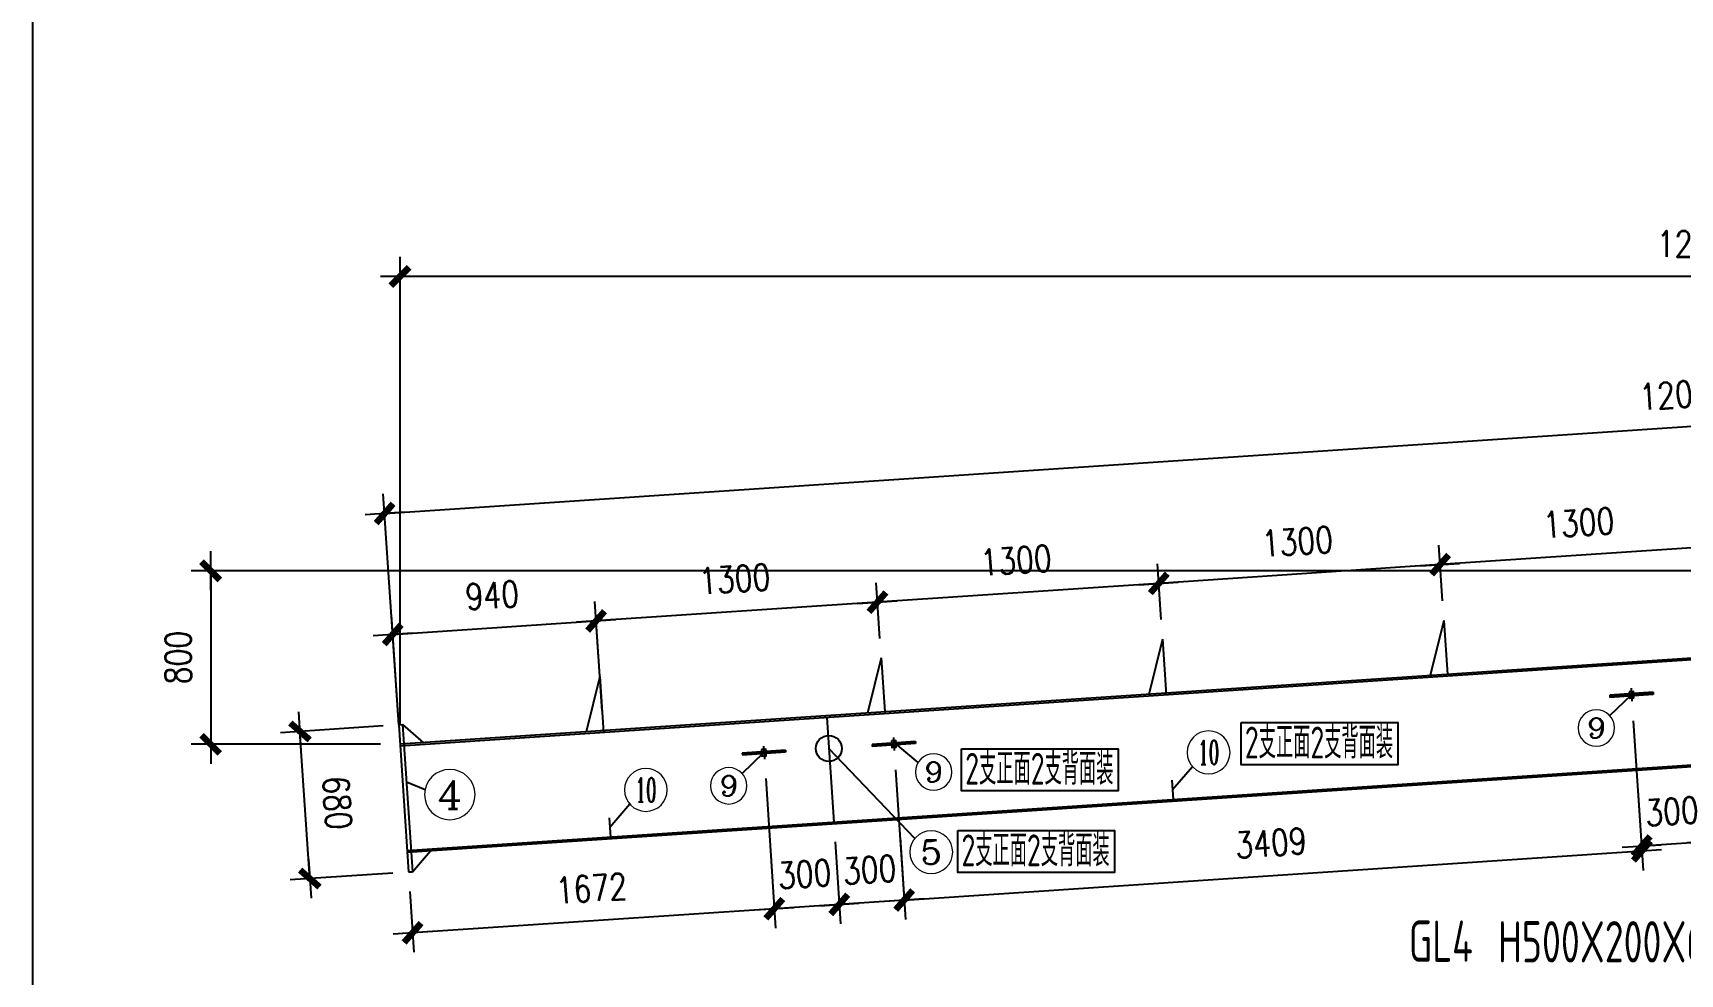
# Model space of a CAD drawing. Header units: millimetres. Extents: x 2451220 to 4527627, y -5186613 to -1639140.
# Drawn here: x 2500480 to 2508074, y -1745605 to -1741266 of the extents above; entities that cross this region are included whole.
import ezdxf
from ezdxf.enums import TextEntityAlignment as Align

# ---------------------------------------------------------------- set-up
doc = ezdxf.new("R2010")
doc.units = ezdxf.units.MM
doc.header["$LTSCALE"] = 1000
doc.header["$PDMODE"] = 34
doc.layers.add('钢架', color=7, linetype='Continuous', lineweight=25)
doc.styles.add('COMPLEX', font='COMPLEX')
doc.styles.add('DIM_FONT', font='simplex.shx', dxfattribs={"width": 0.8, "bigfont": 'hztxt.shx'})
doc.styles.add('hz', font='gbenor.shx', dxfattribs={"width": 0.75, "height": 100, "bigfont": 'gbcbig.shx'})
doc.styles.get("Standard").update_dxf_attribs({"font": 'txt', "bigfont": 'gbcbig.shx'})
doc.styles.add('TSSD_Label', font='Tssdeng.shx', dxfattribs={"width": 0.7, "bigfont": 'hztxt.shx'})
doc.dimstyles.get("Standard").update_dxf_attribs({"dimscale": 100, "dimtxt": 3.5, "dimasz": 1, "dimexe": 2.5, "dimexo": 3, "dimgap": 1.5, "dimtad": 1, "dimdec": 0, "dimzin": 0, "dimdsep": 46, "dimtxsty": 'Standard', "dimblk": 'ARCHTICK', "dimcen": 0.09, "dimadec": 0, "dimazin": 0, "dimtfac": 1, "dimtdec": 0, "dimtix": 1, "dimtmove": 2, "dimatfit": 3, "dimldrblk": 'ARCHTICK', "dimfxl": 1, "dimtolj": 1, "dimtzin": 0, "dimarcsym": 0})
doc.dimstyles.new('WGH(1)', dxfattribs={"dimscale": 1.2, "dimtxt": 100, "dimasz": 0.5, "dimexe": 75, "dimexo": 75, "dimgap": 75, "dimtad": 1, "dimdec": 0, "dimzin": 0, "dimdsep": 46, "dimtxsty": 'DIM_FONT', "dimblk1": '_DIMX', "dimblk2": '_DIMX', "dimsah": 1, "dimcen": 0.09, "dimclrd": 3, "dimclre": 3, "dimclrt": 7, "dimadec": 0, "dimazin": 0, "dimtfac": 1, "dimtdec": 0, "dimtix": 1, "dimtmove": 2, "dimatfit": 3, "dimldrblk": '_DIMX', "dimfxl": 1, "dimtolj": 1, "dimtzin": 0, "dimarcsym": 0})

# ---------------------------------------------------------------- blocks, each defined once
blk = doc.blocks.new('_DIMX')
blk.add_line((-150, 0), (150, 0))
at = {"const_width": 50}
blk.add_lwpolyline([(-70, -70), (70, 70)], dxfattribs=at)
blk = doc.blocks.new('*D2777')
at = {"color": 3, "lineweight": -2}
for p, q in [((2508276.3, -1743798.4), (2508259.2, -1743541.4)), ((2506979.2, -1743884.8), (2506962, -1743627.9)), ((2508264.6, -1743631.2), (2506968.6, -1743717.6))]:
    blk.add_line(p, q, dxfattribs=at)
at = {"layer": 'Defpoints', "color": 0}
for p in [(2506968, -1743717.7), (2508282.3, -1743888.2), (2506985.2, -1743974.6)]:
    blk.add_point(p, dxfattribs=at)
at = {"color": 3, "lineweight": -2, "xscale": 0.6, "yscale": 0.6, "zscale": 0.6}
for p, rotation in [((2508265.2, -1743631.2), 3.814074823641809), ((2506968, -1743717.7), 183.8140748236418)]:
    blk.add_blockref('_DIMX', p, dxfattribs=dict(at, rotation=rotation))
at = {"color": 7, "insert": (2507606.6, -1743524.8), "char_height": 120, "attachment_point": 5, "rotation": 3.81407, "style": 'DIM_FONT'}
blk.add_mtext('\\A1;1300', dxfattribs=at)
blk = doc.blocks.new('*D2778')
at = {"color": 3, "lineweight": -2}
for p, q in [((2506979.2, -1743884.8), (2506962, -1743627.9)), ((2505682.1, -1743971.3), (2505664.9, -1743714.3)), ((2506967.4, -1743717.7), (2505671.5, -1743804.1))]:
    blk.add_line(p, q, dxfattribs=at)
at = {"layer": 'Defpoints', "color": 0}
for p in [(2505670.9, -1743804.1), (2506985.2, -1743974.6), (2505688, -1744061.1)]:
    blk.add_point(p, dxfattribs=at)
at = {"color": 3, "lineweight": -2, "xscale": 0.6, "yscale": 0.6, "zscale": 0.6}
for p, rotation in [((2506968, -1743717.7), 3.814074823641809), ((2505670.9, -1743804.1), 183.8140748236418)]:
    blk.add_blockref('_DIMX', p, dxfattribs=dict(at, rotation=rotation))
at = {"color": 7, "insert": (2506309.5, -1743611.2), "char_height": 120, "attachment_point": 5, "rotation": 3.81407, "style": 'DIM_FONT'}
blk.add_mtext('\\A1;1300', dxfattribs=at)
blk = doc.blocks.new('*D2779')
at = {"color": 3, "lineweight": -2}
for p, q in [((2505682.1, -1743971.3), (2505664.9, -1743714.3)), ((2504384.9, -1744057.8), (2504367.8, -1743800.8)), ((2505670.3, -1743804.2), (2504374.4, -1743890.6))]:
    blk.add_line(p, q, dxfattribs=at)
at = {"layer": 'Defpoints', "color": 0}
for p in [(2504373.8, -1743890.6), (2505688, -1744061.1), (2504390.9, -1744147.6)]:
    blk.add_point(p, dxfattribs=at)
at = {"color": 3, "lineweight": -2, "xscale": 0.6, "yscale": 0.6, "zscale": 0.6}
for p, rotation in [((2505670.9, -1743804.1), 3.814074823641809), ((2504373.8, -1743890.6), 183.8140748236418)]:
    blk.add_blockref('_DIMX', p, dxfattribs=dict(at, rotation=rotation))
at = {"color": 7, "insert": (2505012.4, -1743697.7), "char_height": 120, "attachment_point": 5, "rotation": 3.81407, "style": 'DIM_FONT'}
blk.add_mtext('\\A1;1300', dxfattribs=at)
blk = doc.blocks.new('*D2780')
at = {"color": 3, "lineweight": -2}
for p, q in [((2504384.9, -1744057.8), (2504367.8, -1743800.8)), ((2503087.8, -1744144.3), (2503070.7, -1743887.3)), ((2504373.2, -1743890.6), (2503077.3, -1743977))]:
    blk.add_line(p, q, dxfattribs=at)
at = {"layer": 'Defpoints', "color": 0}
for p in [(2503076.7, -1743977.1), (2504390.9, -1744147.6), (2503093.8, -1744234.1)]:
    blk.add_point(p, dxfattribs=at)
at = {"color": 3, "lineweight": -2, "xscale": 0.6, "yscale": 0.6, "zscale": 0.6}
for p, rotation in [((2504373.8, -1743890.6), 3.814074823641809), ((2503076.7, -1743977.1), 183.8140748236418)]:
    blk.add_blockref('_DIMX', p, dxfattribs=dict(at, rotation=rotation))
at = {"color": 7, "insert": (2503715.3, -1743784.2), "char_height": 120, "attachment_point": 5, "rotation": 3.81407, "style": 'DIM_FONT'}
blk.add_mtext('\\A1;1300', dxfattribs=at)
blk = doc.blocks.new('*D2781')
at = {"color": 3, "lineweight": -2}
for p, q in [((2507858.5, -1744437.6), (2507904.4, -1745127.2)), ((2504457.1, -1744664.3), (2504503.1, -1745353.9)), ((2504497.7, -1745264.1), (2507897.8, -1745037.4))]:
    blk.add_line(p, q, dxfattribs=at)
at = {"layer": 'Defpoints', "color": 0}
for p in [(2507852.5, -1744347.8), (2504451.1, -1744574.5), (2507898.4, -1745037.4)]:
    blk.add_point(p, dxfattribs=at)
at = {"color": 3, "lineweight": -2, "xscale": 0.6, "yscale": 0.6, "zscale": 0.6}
for p, rotation in [((2507898.4, -1745037.4), 3.814074834275263), ((2504497.1, -1745264.1), 183.8140748342753)]:
    blk.add_blockref('_DIMX', p, dxfattribs=dict(at, rotation=rotation))
at = {"color": 7, "insert": (2506187.8, -1745001.1), "char_height": 120, "attachment_point": 5, "rotation": 3.81407, "style": 'DIM_FONT'}
blk.add_mtext('\\A1;3409', dxfattribs=at)
blk = doc.blocks.new('*D2783')
at = {"color": 3, "lineweight": -2}
for p, q in [((2502166.6, -1744456.2), (2502132.8, -1743949.8)), ((2503104.4, -1744393.7), (2503070.7, -1743887.3)), ((2502139.4, -1744039.6), (2503076.1, -1743977.1))]:
    blk.add_line(p, q, dxfattribs=at)
at = {"layer": 'Defpoints', "color": 0}
for p in [(2503076.7, -1743977.1), (2503110.4, -1744483.5), (2502172.6, -1744546)]:
    blk.add_point(p, dxfattribs=at)
at = {"color": 3, "lineweight": -2, "xscale": 0.6, "yscale": 0.6, "zscale": 0.6}
for p, rotation in [((2503076.7, -1743977.1), 3.81407483429413), ((2502138.8, -1744039.6), 183.8140748342941)]:
    blk.add_blockref('_DIMX', p, dxfattribs=dict(at, rotation=rotation))
at = {"color": 7, "insert": (2502597.8, -1743858.7), "char_height": 120, "attachment_point": 5, "rotation": 3.81407, "style": 'DIM_FONT'}
blk.add_mtext('\\A1;940', dxfattribs=at)
blk = doc.blocks.new('*D2787')
at = {"color": 3, "lineweight": -2}
for p, q in [((2507879.7, -1744756.9), (2507902.9, -1745104.8)), ((2508178.5, -1744728.9), (2508202.3, -1745084.9)), ((2507896.4, -1745015.1), (2507895.8, -1745015.1)), ((2508196.3, -1744995.1), (2507897, -1745015)), ((2508196.9, -1744995), (2508197.5, -1744995))]:
    blk.add_line(p, q, dxfattribs=at)
at = {"layer": 'Defpoints', "color": 0}
for p in [(2507873.8, -1744667.1), (2508172.6, -1744639.1), (2507897, -1745015)]:
    blk.add_point(p, dxfattribs=at)
at = {"color": 3, "lineweight": -2, "xscale": 0.6, "yscale": 0.6, "zscale": 0.6}
for p, rotation in [((2508196.3, -1744995.1), 183.8140748236418), ((2507897, -1745015), 3.814074823641816)]:
    blk.add_blockref('_DIMX', p, dxfattribs=dict(at, rotation=rotation))
at = {"color": 7, "insert": (2508036.6, -1744855.4), "char_height": 120, "attachment_point": 5, "rotation": 3.81407, "style": 'DIM_FONT'}
blk.add_mtext('\\A1;300', dxfattribs=at)
blk = doc.blocks.new('*D2788')
at = {"color": 3, "lineweight": -2}
for p, q in [((2504178.5, -1744995.6), (2504203.8, -1745373.9)), ((2504477.9, -1744975.6), (2504503.1, -1745353.9)), ((2504197.2, -1745284.1), (2504196.6, -1745284.2)), ((2504497.1, -1745264.1), (2504197.8, -1745284.1)), ((2504497.7, -1745264.1), (2504498.3, -1745264))]:
    blk.add_line(p, q, dxfattribs=at)
at = {"layer": 'Defpoints', "color": 0}
for p in [(2504172.6, -1744905.8), (2504471.9, -1744885.8), (2504197.8, -1745284.1)]:
    blk.add_point(p, dxfattribs=at)
at = {"color": 3, "lineweight": -2, "xscale": 0.6, "yscale": 0.6, "zscale": 0.6}
for p, rotation in [((2504197.8, -1745284.1), 3.814074834189769), ((2504497.1, -1745264.1), 183.8140748341898)]:
    blk.add_blockref('_DIMX', p, dxfattribs=dict(at, rotation=rotation))
at = {"color": 7, "insert": (2504337.5, -1745124.4), "char_height": 120, "attachment_point": 5, "rotation": 3.81407, "style": 'DIM_FONT'}
blk.add_mtext('\\A1;300', dxfattribs=at)
blk = doc.blocks.new('*D2789')
at = {"color": 3, "lineweight": -2}
for p, q in [((2503858.5, -1744704.2), (2503904.4, -1745393.8)), ((2504178.5, -1744995.6), (2504203.8, -1745373.9)), ((2503897.8, -1745304.1), (2503897.2, -1745304.1)), ((2504197.8, -1745284.1), (2503898.4, -1745304)), ((2504198.4, -1745284), (2504199, -1745284))]:
    blk.add_line(p, q, dxfattribs=at)
at = {"layer": 'Defpoints', "color": 0}
for p in [(2503852.5, -1744614.4), (2504172.6, -1744905.8), (2503898.4, -1745304)]:
    blk.add_point(p, dxfattribs=at)
at = {"color": 3, "lineweight": -2, "xscale": 0.6, "yscale": 0.6, "zscale": 0.6}
for p, rotation in [((2503898.4, -1745304), 3.814074823641816), ((2504197.8, -1745284.1), 183.8140748236418)]:
    blk.add_blockref('_DIMX', p, dxfattribs=dict(at, rotation=rotation))
at = {"color": 7, "insert": (2504038.1, -1745144.4), "char_height": 120, "attachment_point": 5, "rotation": 3.81407, "style": 'DIM_FONT'}
blk.add_mtext('\\A1;300', dxfattribs=at)
blk = doc.blocks.new('*D2790')
at = {"color": 3, "lineweight": -2}
for p, q in [((2503858.5, -1744704.2), (2503904.4, -1745393.8)), ((2502217.8, -1745224.5), (2502236.5, -1745505)), ((2503897.8, -1745304.1), (2502231.1, -1745415.2))]:
    blk.add_line(p, q, dxfattribs=at)
at = {"layer": 'Defpoints', "color": 0}
for p in [(2503852.5, -1744614.4), (2502211.8, -1745134.7), (2502230.5, -1745415.2)]:
    blk.add_point(p, dxfattribs=at)
at = {"color": 3, "lineweight": -2, "xscale": 0.6, "yscale": 0.6, "zscale": 0.6}
for p, rotation in [((2503898.4, -1745304), 3.814074823641809), ((2502230.5, -1745415.2), 183.8140748236418)]:
    blk.add_blockref('_DIMX', p, dxfattribs=dict(at, rotation=rotation))
at = {"color": 7, "insert": (2503054.5, -1745210), "char_height": 120, "attachment_point": 5, "rotation": 3.81407, "style": 'DIM_FONT'}
blk.add_mtext('\\A1;1672', dxfattribs=at)
blk = doc.blocks.new('*D2791')
at = {"color": 3, "lineweight": -2}
for p, q in [((2502094.7, -1744461), (2501621.6, -1744492.6)), ((2501756.6, -1745164.5), (2501711.4, -1744487.2)), ((2502140, -1745139.5), (2501666.8, -1745171))]:
    blk.add_line(p, q, dxfattribs=at)
at = {"layer": 'Defpoints', "color": 0}
for p in [(2502184.5, -1744455), (2501711.4, -1744486.6), (2502229.8, -1745133.5)]:
    blk.add_point(p, dxfattribs=at)
at = {"color": 3, "lineweight": -2, "xscale": 0.6, "yscale": 0.6, "zscale": 0.6}
for p, rotation in [((2501711.4, -1744486.6), 93.81407483428777), ((2501756.6, -1745165.1), 273.8140748342878)]:
    blk.add_blockref('_DIMX', p, dxfattribs=dict(at, rotation=rotation))
at = {"color": 7, "insert": (2501883.6, -1744815.8), "char_height": 120, "attachment_point": 5, "rotation": 273.81407, "style": 'DIM_FONT'}
blk.add_mtext('\\A1;680', dxfattribs=at)
blk = doc.blocks.new('*D2793')
at = {"color": 3, "lineweight": -2}
for p, q in [((2514166.6, -1743656.2), (2514095.6, -1742591.8)), ((2502102.2, -1743481.5), (2514101, -1742681.6)), ((2502166.6, -1744456.2), (2502095.6, -1743391.8))]:
    blk.add_line(p, q, dxfattribs=at)
at = {"layer": 'Defpoints', "color": 0}
for p in [(2514101.6, -1742681.6), (2514172.6, -1743746), (2502172.6, -1744546)]:
    blk.add_point(p, dxfattribs=at)
at = {"color": 3, "lineweight": -2, "xscale": 0.6, "yscale": 0.6, "zscale": 0.6}
for p, rotation in [((2514101.6, -1742681.6), 3.81407483428371), ((2502101.6, -1743481.6), 183.8140748342837)]:
    blk.add_blockref('_DIMX', p, dxfattribs=dict(at, rotation=rotation))
at = {"color": 7, "insert": (2508091.6, -1742931.9), "char_height": 120, "attachment_point": 5, "rotation": 3.81407, "style": 'DIM_FONT'}
blk.add_mtext('\\A1;12027', dxfattribs=at)
blk = doc.blocks.new('*D2794')
at = {"color": 3, "lineweight": -2}
for p, q in [((2502172.6, -1744456), (2502172.6, -1742299.1)), ((2514172.6, -1743656), (2514172.6, -1742299.1)), ((2514172, -1742389.1), (2502173.2, -1742389.1))]:
    blk.add_line(p, q, dxfattribs=at)
at = {"layer": 'Defpoints', "color": 0}
for p in [(2502172.6, -1742389.1), (2514172.6, -1743746), (2502172.6, -1744546)]:
    blk.add_point(p, dxfattribs=at)
at = {"color": 3, "lineweight": -2, "xscale": 0.6, "yscale": 0.6, "zscale": 0.6, "rotation": 180}
blk.add_blockref('_DIMX', (2502172.6, -1742389.1), dxfattribs=at)
at = {"color": 3, "lineweight": -2, "xscale": 0.6, "yscale": 0.6, "zscale": 0.6}
blk.add_blockref('_DIMX', (2514172.6, -1742389.1), dxfattribs=at)
at = {"color": 7, "insert": (2508172.6, -1742239.1), "char_height": 120, "attachment_point": 5, "style": 'DIM_FONT'}
blk.add_mtext('\\A1;12000', dxfattribs=at)
blk = doc.blocks.new('*D907')
at = {"color": 3, "lineweight": -2}
for p, q in [((2514082.6, -1743746), (2501209.7, -1743746)), ((2501299.7, -1743746.6), (2501299.7, -1744545.4)), ((2502082.6, -1744546), (2501209.7, -1744546))]:
    blk.add_line(p, q, dxfattribs=at)
at = {"layer": 'Defpoints', "color": 0}
for p in [(2514172.6, -1743746), (2501299.7, -1744546), (2502172.6, -1744546)]:
    blk.add_point(p, dxfattribs=at)
at = {"color": 3, "lineweight": -2, "xscale": 0.6, "yscale": 0.6, "zscale": 0.6}
for p, rotation in [((2501299.7, -1743746), 90), ((2501299.7, -1744546), 270)]:
    blk.add_blockref('_DIMX', p, dxfattribs=dict(at, rotation=rotation))
at = {"color": 7, "insert": (2501149.7, -1744146), "char_height": 120, "attachment_point": 5, "rotation": 90, "style": 'DIM_FONT'}
blk.add_mtext('\\A1;800', dxfattribs=at)
blk = doc.blocks.new('轴线标号')
at = {"lineweight": 13}
blk.add_circle((0, 0), 0.5, dxfattribs=at)
at = {"layer": '钢架', "lineweight": 13, "style": 'COMPLEX', "width": 1.041667}
blk.add_attdef('A', text='', height=0.56, dxfattribs=at).set_placement((-0.25, -0.28), (0.25, -0.28), align=Align.FIT)

msp = doc.modelspace()

# ---------------------------------------------------------------- linework, layer by layer
for p, q in [((2514172.6, -1743746), (2502172.6, -1744546)), ((2514173.1, -1743754), (2502173.1, -1744554)), ((2506985.2, -1743974.6), (2506922, -1744229.4)), ((2506985.2, -1743974.6), (2507001.8, -1744224.1)), ((2505688, -1744061.1), (2505624.8, -1744315.9)), ((2505688, -1744061.1), (2505705.2, -1744318.5)), ((2504390.9, -1744147.6), (2504327.7, -1744402.3)), ((2504390.9, -1744147.6), (2504407.6, -1744397)), ((2514205.3, -1744236.9), (2502205.3, -1745036.9)), ((2514205.8, -1744244.9), (2502205.8, -1745044.9)), ((2503093.8, -1744234.1), (2503030.6, -1744488.8)), ((2503093.8, -1744234.1), (2503111, -1744491.5)), ((2507749.8, -1744413.5), (2507850.5, -1744317.8)), ((2507750.4, -1744319.5), (2507751, -1744329.5)), ((2507848.5, -1744287.9), (2507852.5, -1744347.8)), ((2502166.6, -1744456.2), (2502184.5, -1744455)), ((2502166.6, -1744456.2), (2502211.8, -1745134.7)), ((2502184.5, -1744455), (2502229.8, -1745133.5)), ((2502184.5, -1744455), (2502280.3, -1744538.8)), ((2504140.4, -1744422.9), (2504172.6, -1744905.8)), ((2503848.5, -1744554.6), (2503852.5, -1744614.4)), ((2504349, -1744546.2), (2504349.7, -1744556.2)), ((2504447.1, -1744514.6), (2504451.1, -1744574.5)), ((2504560.9, -1744630.3), (2504448.5, -1744534.6)), ((2503749.8, -1744680.1), (2503850.5, -1744584.5)), ((2503750.4, -1744586.2), (2503751, -1744596.1)), ((2504545.7, -1744980.6), (2504149.7, -1744565.5)), ((2505731.4, -1744711.7), (2505737.4, -1744801.5)), ((2505826.9, -1744649.4), (2505734.4, -1744756.6)), ((2502287.9, -1744756.7), (2502202.3, -1744721.3)), ((2503232.7, -1744822.4), (2503140.2, -1744929.5)), ((2503137.2, -1744884.6), (2503143.2, -1744974.4)), ((2502229.8, -1745133.5), (2502313.6, -1745037.7)), ((2502211.8, -1745134.7), (2502229.8, -1745133.5))]:
    msp.add_line(p, q)
at = {"color": 2}
for p, q in [((2507949.9, -1744306.2), (2507750.4, -1744319.5)), ((2507950.3, -1744311.2), (2507750.7, -1744324.5)), ((2507950.6, -1744316.2), (2507751, -1744329.5)), ((2507949.9, -1744306.2), (2507950.6, -1744316.2)), ((2504548.6, -1744532.9), (2504349, -1744546.2)), ((2504548.9, -1744537.9), (2504349.4, -1744551.2)), ((2504549.3, -1744542.9), (2504349.7, -1744556.2)), ((2504548.6, -1744532.9), (2504549.3, -1744542.9)), ((2503949.9, -1744572.9), (2503750.4, -1744586.2)), ((2503950.3, -1744577.8), (2503750.7, -1744591.1)), ((2503950.6, -1744582.8), (2503751, -1744596.1)), ((2503949.9, -1744572.9), (2503950.6, -1744582.8))]:
    msp.add_line(p, q, dxfattribs=at)
for points in [[(2515622.4, -1752195.6), (2500480.2, -1752195.6), (2500480.2, -1741172.1), (2515622.4, -1741172.1)], [(2506050.5, -1744446.2), (2506772.6, -1744446.2), (2506772.6, -1744640.3), (2506050.5, -1744640.3)], [(2504761.3, -1744567.1), (2505483.3, -1744567.1), (2505483.3, -1744761.1), (2504761.3, -1744761.1)], [(2504744, -1744943.1), (2505466, -1744943.1), (2505466, -1745137.2), (2504744, -1745137.2)]]:
    msp.add_lwpolyline(points, close=True)
for points in [[(2507839.5, -1744303.5), (2507841.5, -1744333.5), (2507861.4, -1744332.1), (2507859.5, -1744302.2), (2507839.5, -1744303.5)], [(2504438.2, -1744530.3), (2504440.2, -1744560.2), (2504460.1, -1744558.9), (2504458.1, -1744529), (2504438.2, -1744530.3)], [(2503839.5, -1744570.2), (2503841.5, -1744600.1), (2503861.4, -1744598.8), (2503859.5, -1744568.9), (2503839.5, -1744570.2)]]:
    msp.add_lwpolyline(points, dxfattribs=at)
msp.add_circle((2504149.7, -1744565.5), 60)

# ---------------------------------------------------------------- block references
ref = msp.add_blockref('轴线标号', (2507688.3, -1744470.7), dxfattribs=dict(xscale=-167.9803907517344, yscale=167.9803907522, zscale=167.9803907519232))
ref.add_attrib('A', '9', dxfattribs={"layer": '钢架', "lineweight": 13, "height": 94.1, "style": 'COMPLEX', "width": 1.339286}).set_placement((2507646.3, -1744517.7), (2507730.3, -1744517.7), align=Align.FIT)
ref = msp.add_blockref('轴线标号', (2505900.4, -1744583.3), dxfattribs=dict(xscale=-197.6239891201258, yscale=197.6239891201258, zscale=197.6239891199096))
ref.add_attrib('A', '10', dxfattribs={"layer": '钢架', "lineweight": 13, "height": 110.67, "style": 'COMPLEX', "width": 0.646552}).set_placement((2505851, -1744638.7), (2505949.8, -1744638.7), align=Align.FIT)
ref = msp.add_blockref('轴线标号', (2504632.5, -1744674.1), dxfattribs=dict(xscale=-167.9803907517344, yscale=167.9803907522, zscale=167.9803907519232))
ref.add_attrib('A', '9', dxfattribs={"layer": '钢架', "lineweight": 13, "height": 94.1, "style": 'COMPLEX', "width": 1.339286}).set_placement((2504590.5, -1744721.1), (2504674.5, -1744721.1), align=Align.FIT)
ref = msp.add_blockref('轴线标号', (2502402.2, -1744777.8), dxfattribs=dict(xscale=-232.4988107294776, yscale=232.4988107294776, zscale=232.4988107293054))
ref.add_attrib('A', '4', dxfattribs={"layer": '钢架', "lineweight": 13, "height": 130.2, "style": 'COMPLEX', "width": 1.171875}).set_placement((2502344.1, -1744842.9), (2502460.3, -1744842.9), align=Align.FIT)
ref = msp.add_blockref('轴线标号', (2503306.2, -1744756.3), dxfattribs=dict(xscale=-197.6239891201258, yscale=197.6239891201258, zscale=197.6239891199096))
ref.add_attrib('A', '10', dxfattribs={"layer": '钢架', "lineweight": 13, "height": 110.67, "style": 'COMPLEX', "width": 0.646552}).set_placement((2503256.7, -1744811.6), (2503355.6, -1744811.6), align=Align.FIT)
ref = msp.add_blockref('轴线标号', (2503688.3, -1744737.4), dxfattribs=dict(xscale=-167.9803907517344, yscale=167.9803907522, zscale=167.9803907519232))
ref.add_attrib('A', '9', dxfattribs={"layer": '钢架', "lineweight": 13, "height": 94.1, "style": 'COMPLEX', "width": 1.339286}).set_placement((2503646.3, -1744784.4), (2503730.3, -1744784.4), align=Align.FIT)
ref = msp.add_blockref('轴线标号', (2504622, -1745043.4), dxfattribs=dict(xscale=-197.6239891201258, yscale=197.6239891201258, zscale=197.6239891199096))
ref.add_attrib('A', '5', dxfattribs={"layer": '钢架', "lineweight": 13, "height": 110.7, "style": 'COMPLEX', "width": 1.339286}).set_placement((2504572.6, -1745098.8), (2504671.4, -1745098.8), align=Align.FIT)

# ---------------------------------------------------------------- texts
at = {"color": 0, "style": 'TSSD_Label', "width": 0.7}
for s, height, p in [('GL4', 190.69, (2506823.5, -1745549.1)), ('H500X200X6X8', 190.695, (2507234.7, -1745552))]:
    msp.add_text(s, height=height, dxfattribs=at).set_placement(p)
at = {"layer": '钢架', "lineweight": 13, "char_height": 146.88, "width": 1048.749, "attachment_point": 1, "style": 'hz'}
for insert in [(2506067.6, -1744464.5), (2504778.3, -1744585.4), (2504761, -1744961.4)]:
    msp.add_mtext('2支正面2支背面装', dxfattribs=dict(at, insert=insert))

# ---------------------------------------------------------------- dimensions: what is measured, and where the dimension line sits
dim = msp.add_linear_dim(base=(2502172.6, -1742389.1), p1=(2514172.6, -1743746), p2=(2502172.6, -1744546), dimstyle='WGH(1)')
dim.commit()
dim.dimension.update_dxf_attribs({"geometry": '*D2794', "text_midpoint": (2508172.6, -1742239.1)})
for p1, p2, distance, picture, middle in [((2502172.6, -1744546), (2514172.6, -1743746), 1066.8, '*D2793', (2508091.6, -1742931.9)), ((2502172.6, -1744546), (2503110.4, -1744483.5), 507.5, '*D2783', (2502597.8, -1743858.7)), ((2502229.8, -1745133.5), (2502184.5, -1744455), 474.2, '*D2791', (2501883.6, -1744815.8)), ((2504471.9, -1744885.8), (2504172.6, -1744905.8), 379.1, '*D2788', (2504337.5, -1745124.4))]:
    dim = msp.add_aligned_dim(p1=p1, p2=p2, distance=distance, dimstyle='WGH(1)')
    dim.commit()
    dim.dimension.update_dxf_attribs({"geometry": picture, "text_midpoint": middle})
for base, p1, p2, picture, middle in [((2506968, -1743717.7), (2508282.3, -1743888.2), (2506985.2, -1743974.6), '*D2777', (2507606.6, -1743524.8)), ((2505670.9, -1743804.1), (2506985.2, -1743974.6), (2505688, -1744061.1), '*D2778', (2506309.5, -1743611.2)), ((2504373.8, -1743890.6), (2505688, -1744061.1), (2504390.9, -1744147.6), '*D2779', (2505012.4, -1743697.7)), ((2503076.7, -1743977.1), (2504390.9, -1744147.6), (2503093.8, -1744234.1), '*D2780', (2503715.3, -1743784.2))]:
    dim = msp.add_linear_dim(base=base, p1=p1, p2=p2, angle=3.81407, dimstyle='Standard', override={"dimscale": 1.2, "dimtxt": 100, "dimasz": 0.5, "dimexe": 75, "dimexo": 75, "dimgap": 75, "dimtxsty": 'DIM_FONT', "dimblk1": '_DIMX', "dimblk2": '_DIMX', "dimsah": 1, "dimclrd": 3, "dimclre": 3, "dimclrt": 7, "dimldrblk": '_DIMX'})
    dim.commit()
    dim.dimension.update_dxf_attribs({"geometry": picture, "text_midpoint": middle})
for base, p1, p2, angle, picture, middle in [((2501299.7, -1744546), (2514172.6, -1743746), (2502172.6, -1744546), 90, '*D907', (2501149.7, -1744146)), ((2502230.5, -1745415.2), (2503852.5, -1744614.4), (2502211.8, -1745134.7), 3.81407, '*D2790', (2503054.5, -1745210)), ((2503898.4, -1745304), (2504172.6, -1744905.8), (2503852.5, -1744614.4), 3.81407, '*D2789', (2504038.1, -1745144.4)), ((2507897, -1745015), (2508172.6, -1744639.1), (2507873.8, -1744667.1), 3.81407, '*D2787', (2508036.6, -1744855.4))]:
    dim = msp.add_linear_dim(base=base, p1=p1, p2=p2, angle=angle, dimstyle='WGH(1)')
    dim.commit()
    dim.dimension.update_dxf_attribs({"geometry": picture, "text_midpoint": middle})
dim = msp.add_aligned_dim(p1=(2504451.1, -1744574.5), p2=(2507852.5, -1744347.8), distance=-691.1, dimstyle='Standard', override={"dimscale": 1.2, "dimtxt": 100, "dimasz": 0.5, "dimexe": 75, "dimexo": 75, "dimgap": 75, "dimtxsty": 'DIM_FONT', "dimblk1": '_DIMX', "dimblk2": '_DIMX', "dimsah": 1, "dimclrd": 3, "dimclre": 3, "dimclrt": 7, "dimldrblk": '_DIMX'})
dim.commit()
dim.dimension.update_dxf_attribs({"geometry": '*D2781', "text_midpoint": (2506187.8, -1745001.1)})

doc.saveas('drawing.dxf')
